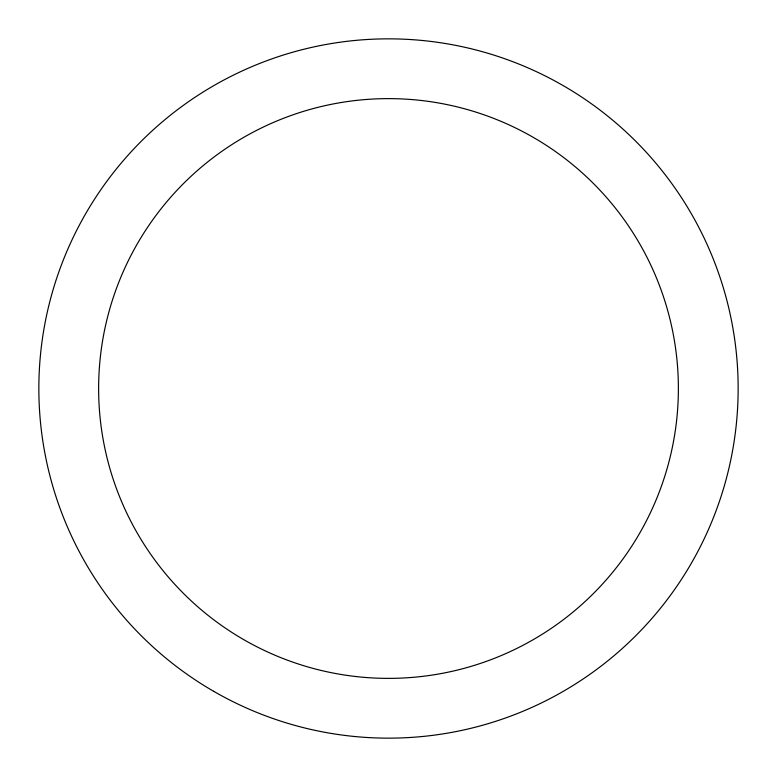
<?xml version="1.0" encoding="UTF-8"?>
<svg xmlns="http://www.w3.org/2000/svg" width="777" height="777" viewBox="0 0 777 777"><rect width="100%" height="100%" fill="white"/><g stroke="black" fill="none" stroke-linecap="round" stroke-linejoin="round"><path stroke-width="1.17" d="M213.675 691.307A349.65 349.65 0 0 0 738.15 388.5A349.65 349.65 0 0 0 213.675 85.693A349.65 349.65 0 0 0 213.675 691.307M243.56 639.539A289.879 289.879 0 0 0 678.379 388.5A289.879 289.879 0 0 0 243.56 137.461A289.879 289.879 0 0 0 243.56 639.539"/></g></svg>
